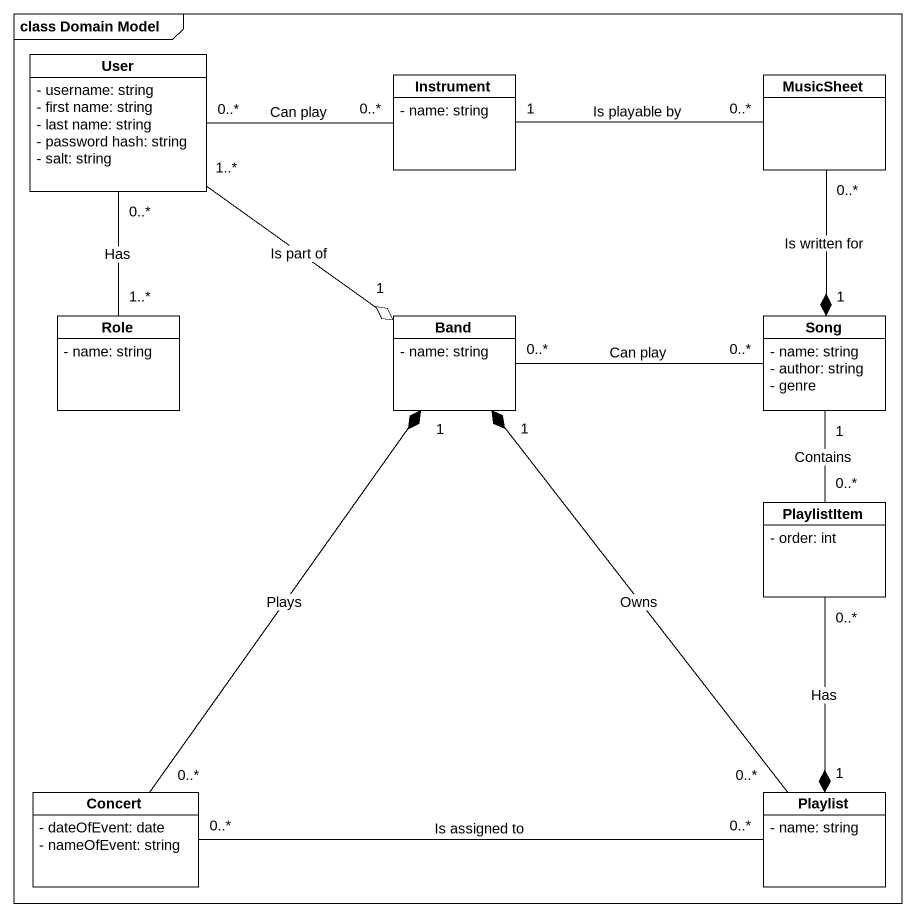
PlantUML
@startuml
mainframe class Domain Model
hide circle
hide empty members
skinparam classAttributeIconSize 0
class User {
  - username: string
  - first name: string
  - last name: string
  - password hash: string
  - salt: string
}
class Instrument {
  - name: string
}
class MusicSheet
class Role {
  - name: string
}
class Band {
  - name: string
}
class Song {
  - name: string
  - author: string
  - genre
}
class PlaylistItem {
  - order: int
}
class Concert {
  - dateOfEvent: date
  - nameOfEvent: string
}
class Playlist {
  - name: string
}
User "0..*" -right- "0..*" Instrument : Can play
User "0..*" -- "1..*" Role : Has
User "1..*" --o "1" Band : Is part of
MusicSheet "0..*" -left- "1" Instrument : Is playable by
MusicSheet "0..*" --* "1" Song : Is written for
Band "0..*" -right- "0..*" Song : Can play
Song "1" -- "0..*" PlaylistItem : Contains
PlaylistItem "0..*" --* "1" Playlist : Has
Concert "0..*" -up-* "1" Band : Plays
Playlist "0..*" -up-* "1" Band : Owns
Playlist "0..*" -left- "0..*" Concert : Is assigned to
@enduml
